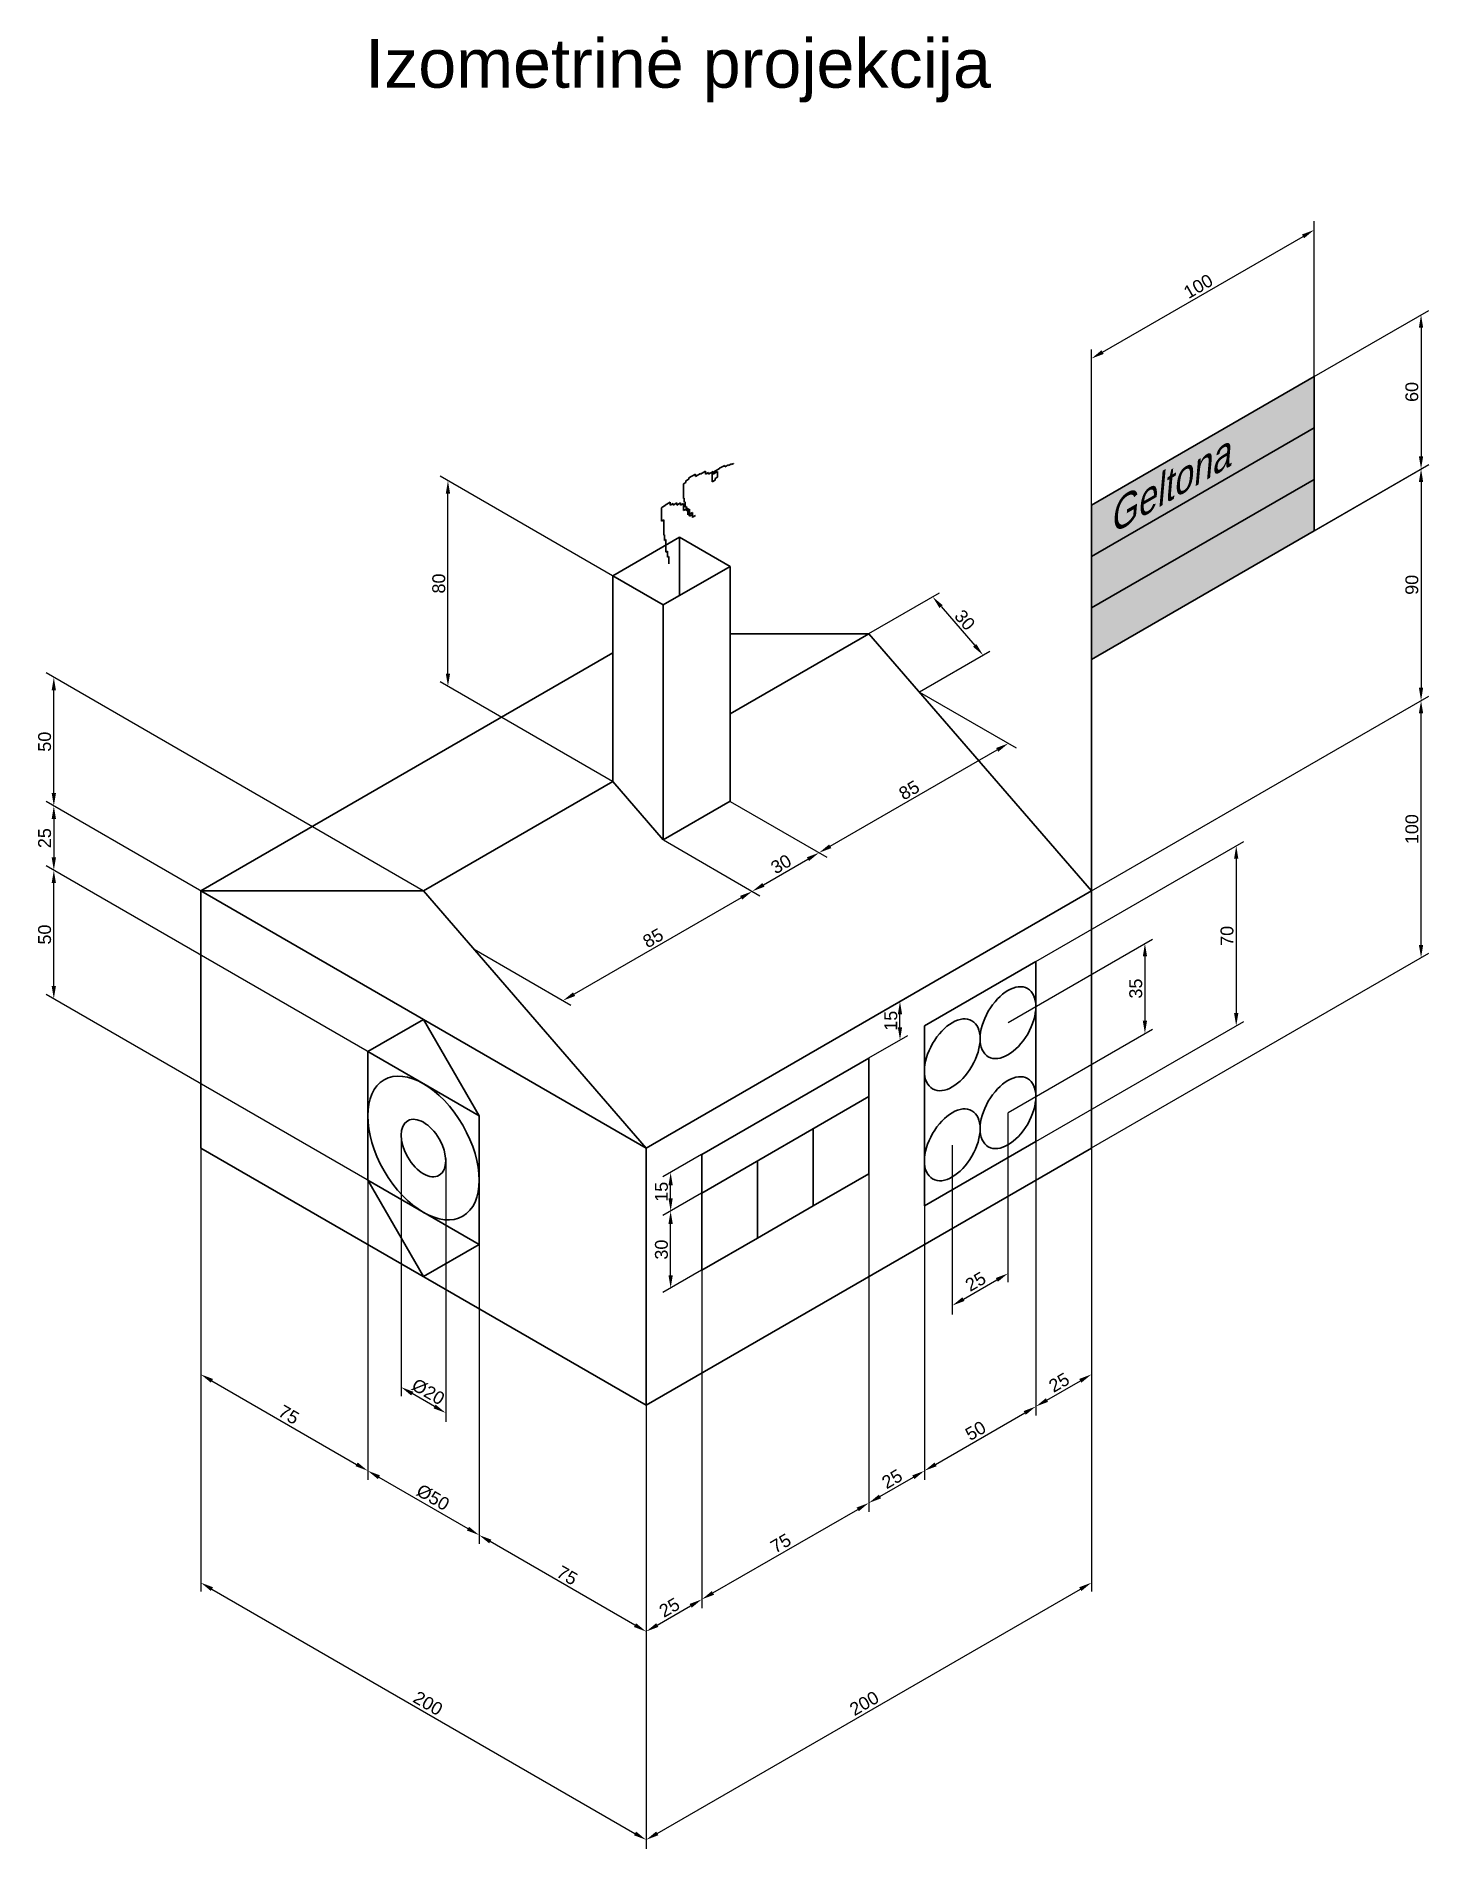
# Model space of a CAD drawing. Header units: millimetres. Extents: x -237 to 304, y -172 to 532.
import ezdxf

# ---------------------------------------------------------------- set-up
doc = ezdxf.new("R2010")
doc.units = ezdxf.units.MM
doc.layers.add('Matmenys', color=141, linetype='Continuous')
doc.layers.add('Pagrindinis', color=7, linetype='Continuous', lineweight=30)
doc.styles.get("Standard").update_dxf_attribs({"font": 'arial.ttf'})
doc.styles.add('Vėliava', font='arial.ttf', dxfattribs={"oblique": 35})
doc.dimstyles.get("Standard").update_dxf_attribs({"dimtxt": 5, "dimasz": 5, "dimexe": 3, "dimexo": 0.0625, "dimgap": 1, "dimtad": 1, "dimtoh": 1, "dimdec": 0, "dimzin": 0, "dimdsep": 46, "dimtxsty": 'Standard', "dimcen": 0.09, "dimadec": 0, "dimazin": 0, "dimtfac": 1, "dimtdec": 0, "dimtofl": 0, "dimtmove": 0, "dimatfit": 3, "dimfxl": 1, "dimtolj": 1, "dimtzin": 0, "dimarcsym": 0})

# ---------------------------------------------------------------- blocks, each defined once
blk = doc.blocks.new('*D3')
at = {"layer": 'Defpoints', "color": 0, "transparency": 16777216}
for p in [(-173.21, 100), (0, 0), (0, -169)]:
    blk.add_point(p, dxfattribs=at)
at = {"layer": 'Matmenys', "color": 0, "lineweight": -2, "transparency": 16777216}
for p, q in [((-173.21, 99.93), (-173.21, -72.46)), ((0, -0.07), (0, -172.46)), ((-168.87, -71.5), (-4.33, -166.5))]:
    blk.add_line(p, q, dxfattribs=at)
at = {"layer": 'Matmenys', "color": 0, "transparency": 16777216}
for points in [[(-168.46, -70.78), (-169.29, -72.22), (-173.21, -69)], [(-3.91, -165.78), (-4.75, -167.22), (0, -169)]]:
    blk.add_solid(points, dxfattribs=at)
at = {"layer": 'Matmenys', "color": 0, "transparency": 16777216, "insert": (-84.83, -115.92), "char_height": 5, "attachment_point": 5, "rotation": 330}
blk.add_mtext('\\A1;200', dxfattribs=at)
blk = doc.blocks.new('*D4')
at = {"layer": 'Defpoints', "color": 0, "transparency": 16777216}
for p in [(-173.21, 100), (-108.25, 62.5), (-108.25, -25.5)]:
    blk.add_point(p, dxfattribs=at)
at = {"layer": 'Matmenys', "color": 0, "lineweight": -2, "transparency": 16777216}
for p, q in [((-173.21, 99.93), (-173.21, 8.54)), ((-108.25, 62.43), (-108.25, -28.96)), ((-168.87, 9.5), (-112.58, -23))]:
    blk.add_line(p, q, dxfattribs=at)
at = {"layer": 'Matmenys', "color": 0, "transparency": 16777216}
for points in [[(-168.46, 10.22), (-169.29, 8.78), (-173.21, 12)], [(-112.17, -22.28), (-113, -23.72), (-108.25, -25.5)]]:
    blk.add_solid(points, dxfattribs=at)
at = {"layer": 'Matmenys', "color": 0, "transparency": 16777216, "insert": (-138.96, -3.68), "char_height": 5, "attachment_point": 5, "rotation": 330}
blk.add_mtext('\\A1;75', dxfattribs=at)
blk = doc.blocks.new('*D5')
at = {"layer": 'Defpoints', "color": 0, "transparency": 16777216}
for p in [(-64.95, 37.5), (0, 0), (-64.95, -50.5)]:
    blk.add_point(p, dxfattribs=at)
at = {"layer": 'Matmenys', "color": 0, "lineweight": -2, "transparency": 16777216}
for p, q in [((-64.95, 37.43), (-64.95, -53.96)), ((0, -0.07), (0, -91.46)), ((-4.33, -85.5), (-60.62, -53))]:
    blk.add_line(p, q, dxfattribs=at)
at = {"layer": 'Matmenys', "color": 0, "transparency": 16777216}
for points in [[(-60.21, -52.28), (-61.04, -53.72), (-64.95, -50.5)], [(-3.91, -84.78), (-4.75, -86.22), (0, -88)]]:
    blk.add_solid(points, dxfattribs=at)
at = {"layer": 'Matmenys', "color": 0, "transparency": 16777216, "insert": (-30.7, -66.18), "char_height": 5, "attachment_point": 5, "rotation": 330}
blk.add_mtext('\\A1;75', dxfattribs=at)
blk = doc.blocks.new('*D6')
at = {"layer": 'Defpoints', "color": 0, "transparency": 16777216}
for p in [(-108.25, 87.5), (-64.95, 62.5), (-64.95, -50.5)]:
    blk.add_point(p, dxfattribs=at)
at = {"layer": 'Matmenys', "color": 0, "lineweight": -2, "transparency": 16777216}
for p, q in [((-108.25, 87.43), (-108.25, -28.96)), ((-64.95, 62.43), (-64.95, -53.96)), ((-103.92, -28), (-69.28, -48))]:
    blk.add_line(p, q, dxfattribs=at)
at = {"layer": 'Matmenys', "color": 0, "transparency": 16777216}
for points in [[(-103.51, -27.28), (-104.34, -28.72), (-108.25, -25.5)], [(-68.87, -47.28), (-69.7, -48.72), (-64.95, -50.5)]]:
    blk.add_solid(points, dxfattribs=at)
at = {"layer": 'Matmenys', "color": 0, "transparency": 16777216, "insert": (-82.91, -35.87), "char_height": 5, "attachment_point": 5, "rotation": 330}
blk.add_mtext('\\A1;%%C50', dxfattribs=at)
blk = doc.blocks.new('*D8')
at = {"layer": 'Defpoints', "color": 0, "transparency": 16777216}
for p in [(-95.26, 106), (-77.94, 96), (-95.26, 7)]:
    blk.add_point(p, dxfattribs=at)
at = {"layer": 'Matmenys', "color": 0, "lineweight": -2, "transparency": 16777216}
for p, q in [((-95.26, 105.93), (-95.26, 3.54)), ((-77.94, 95.93), (-77.94, -6.46)), ((-82.27, -0.5), (-90.93, 4.5))]:
    blk.add_line(p, q, dxfattribs=at)
at = {"layer": 'Matmenys', "color": 0, "transparency": 16777216}
for points in [[(-90.52, 5.22), (-91.35, 3.78), (-95.26, 7)], [(-81.86, 0.22), (-82.69, -1.22), (-77.94, -3)]]:
    blk.add_solid(points, dxfattribs=at)
at = {"layer": 'Matmenys', "color": 0, "transparency": 16777216, "insert": (-84.76, 5.2), "char_height": 5, "attachment_point": 5, "rotation": 330}
blk.add_mtext('\\A1;%%C20', dxfattribs=at)
blk = doc.blocks.new('*D9')
at = {"layer": 'Defpoints', "color": 0, "transparency": 16777216}
for p in [(-230.36, 283), (-86.6, 200), (-86.6, 150)]:
    blk.add_point(p, dxfattribs=at)
at = {"layer": 'Matmenys', "color": 0, "lineweight": -2, "transparency": 16777216}
for p, q in [((-86.67, 200.04), (-233.36, 284.73)), ((-230.36, 238), (-230.36, 278)), ((-86.67, 150.04), (-233.36, 234.73))]:
    blk.add_line(p, q, dxfattribs=at)
at = {"layer": 'Matmenys', "color": 0, "transparency": 16777216}
for points in [[(-231.2, 278), (-229.53, 278), (-230.36, 283)], [(-231.2, 238), (-229.53, 238), (-230.36, 233)]]:
    blk.add_solid(points, dxfattribs=at)
at = {"layer": 'Matmenys', "color": 0, "transparency": 16777216, "insert": (-233.92, 258), "char_height": 5, "attachment_point": 5, "rotation": 90}
blk.add_mtext('\\A1;50', dxfattribs=at)
blk = doc.blocks.new('*D10')
at = {"layer": 'Defpoints', "color": 0, "transparency": 16777216}
for p in [(-230.36, 208), (-86.6, 150), (-86.6, 125)]:
    blk.add_point(p, dxfattribs=at)
at = {"layer": 'Matmenys', "color": 0, "lineweight": -2, "transparency": 16777216}
for p, q in [((-86.67, 150.04), (-233.36, 234.73)), ((-230.36, 228), (-230.36, 213)), ((-86.67, 125.04), (-233.36, 209.73))]:
    blk.add_line(p, q, dxfattribs=at)
at = {"layer": 'Matmenys', "color": 0, "transparency": 16777216}
for points in [[(-231.2, 228), (-229.53, 228), (-230.36, 233)], [(-231.2, 213), (-229.53, 213), (-230.36, 208)]]:
    blk.add_solid(points, dxfattribs=at)
at = {"layer": 'Matmenys', "color": 0, "transparency": 16777216, "insert": (-233.92, 220.5), "char_height": 5, "attachment_point": 5, "rotation": 90}
blk.add_mtext('\\A1;25', dxfattribs=at)
blk = doc.blocks.new('*D11')
at = {"layer": 'Defpoints', "color": 0, "transparency": 16777216}
for p in [(-230.36, 208), (-86.6, 125), (-86.6, 75)]:
    blk.add_point(p, dxfattribs=at)
at = {"layer": 'Matmenys', "color": 0, "lineweight": -2, "transparency": 16777216}
for p, q in [((-86.67, 125.04), (-233.36, 209.73)), ((-230.36, 163), (-230.36, 203)), ((-86.67, 75.04), (-233.36, 159.73))]:
    blk.add_line(p, q, dxfattribs=at)
at = {"layer": 'Matmenys', "color": 0, "transparency": 16777216}
for points in [[(-231.2, 203), (-229.53, 203), (-230.36, 208)], [(-231.2, 163), (-229.53, 163), (-230.36, 158)]]:
    blk.add_solid(points, dxfattribs=at)
at = {"layer": 'Matmenys', "color": 0, "transparency": 16777216, "insert": (-233.92, 183), "char_height": 5, "attachment_point": 5, "rotation": 90}
blk.add_mtext('\\A1;50', dxfattribs=at)
blk = doc.blocks.new('*D12')
at = {"layer": 'Defpoints', "color": 0, "transparency": 16777216}
for p in [(-77.08, 359.5), (-12.99, 322.5), (-12.99, 242.5)]:
    blk.add_point(p, dxfattribs=at)
at = {"layer": 'Matmenys', "color": 0, "lineweight": -2, "transparency": 16777216}
for p, q in [((-13.05, 322.54), (-80.08, 361.23)), ((-77.08, 284.5), (-77.08, 354.5)), ((-13.05, 242.54), (-80.08, 281.23))]:
    blk.add_line(p, q, dxfattribs=at)
at = {"layer": 'Matmenys', "color": 0, "transparency": 16777216}
for points in [[(-77.91, 354.5), (-76.24, 354.5), (-77.08, 359.5)], [(-77.91, 284.5), (-76.24, 284.5), (-77.08, 279.5)]]:
    blk.add_solid(points, dxfattribs=at)
at = {"layer": 'Matmenys', "color": 0, "transparency": 16777216, "insert": (-80.63, 319.5), "char_height": 5, "attachment_point": 5, "rotation": 90}
blk.add_mtext('\\A1;80', dxfattribs=at)
blk = doc.blocks.new('*D13')
at = {"layer": 'Defpoints', "color": 0, "transparency": 16777216}
for p in [(6.65, 219.82), (-66.96, 177.32), (-32.34, 157.33)]:
    blk.add_point(p, dxfattribs=at)
at = {"layer": 'Matmenys', "color": 0, "lineweight": -2, "transparency": 16777216}
for p, q in [((6.71, 219.79), (44.28, 198.1)), ((36.95, 197.33), (-28.01, 159.83)), ((-66.9, 177.29), (-29.34, 155.6))]:
    blk.add_line(p, q, dxfattribs=at)
at = {"layer": 'Matmenys', "color": 0, "transparency": 16777216}
for points in [[(36.53, 198.05), (37.36, 196.61), (41.28, 199.83)], [(-28.42, 160.55), (-27.59, 159.11), (-32.34, 157.33)]]:
    blk.add_solid(points, dxfattribs=at)
at = {"layer": 'Matmenys', "color": 0, "transparency": 16777216, "insert": (2.69, 181.66), "char_height": 5, "attachment_point": 5, "rotation": 30}
blk.add_mtext('\\A1;85', dxfattribs=at)
blk = doc.blocks.new('*D14')
at = {"layer": 'Defpoints', "color": 0, "transparency": 16777216}
for p in [(32.63, 234.82), (6.65, 219.82), (67.26, 214.83)]:
    blk.add_point(p, dxfattribs=at)
at = {"layer": 'Matmenys', "color": 0, "lineweight": -2, "transparency": 16777216}
for p, q in [((32.69, 234.79), (70.26, 213.1)), ((6.71, 219.79), (44.28, 198.1)), ((45.61, 202.33), (62.93, 212.33))]:
    blk.add_line(p, q, dxfattribs=at)
at = {"layer": 'Matmenys', "color": 0, "transparency": 16777216}
for points in [[(62.51, 213.05), (63.34, 211.61), (67.26, 214.83)], [(45.19, 203.05), (46.02, 201.61), (41.28, 199.83)]]:
    blk.add_solid(points, dxfattribs=at)
at = {"layer": 'Matmenys', "color": 0, "transparency": 16777216, "insert": (52.49, 210.41), "char_height": 5, "attachment_point": 5, "rotation": 30}
blk.add_mtext('\\A1;30', dxfattribs=at)
blk = doc.blocks.new('*D15')
at = {"layer": 'Defpoints', "color": 0, "transparency": 16777216}
for p in [(106.24, 277.32), (140.87, 257.33), (32.63, 234.82)]:
    blk.add_point(p, dxfattribs=at)
at = {"layer": 'Matmenys', "color": 0, "lineweight": -2, "transparency": 16777216}
for p, q in [((106.3, 277.29), (143.87, 255.6)), ((71.59, 217.33), (136.54, 254.83)), ((32.69, 234.79), (70.26, 213.1))]:
    blk.add_line(p, q, dxfattribs=at)
at = {"layer": 'Matmenys', "color": 0, "transparency": 16777216}
for points in [[(136.12, 255.55), (136.96, 254.11), (140.87, 257.33)], [(71.17, 218.05), (72, 216.61), (67.26, 214.83)]]:
    blk.add_solid(points, dxfattribs=at)
at = {"layer": 'Matmenys', "color": 0, "transparency": 16777216, "insert": (102.29, 239.16), "char_height": 5, "attachment_point": 5, "rotation": 30}
blk.add_mtext('\\A1;85', dxfattribs=at)
blk = doc.blocks.new('*D16')
at = {"layer": 'Defpoints', "color": 0, "transparency": 16777216}
for p in [(86.6, 300), (131.07, 291.66), (106.24, 277.32)]:
    blk.add_point(p, dxfattribs=at)
at = {"layer": 'Matmenys', "color": 0, "lineweight": -2, "transparency": 16777216}
for p, q in [((86.66, 300.03), (114.07, 315.86)), ((114.7, 310.55), (127.79, 295.44)), ((106.3, 277.35), (133.71, 293.18))]:
    blk.add_line(p, q, dxfattribs=at)
at = {"layer": 'Matmenys', "color": 0, "transparency": 16777216}
for points in [[(115.33, 311.1), (114.07, 310.01), (111.43, 314.33)], [(128.42, 295.98), (127.17, 294.89), (131.07, 291.66)]]:
    blk.add_solid(points, dxfattribs=at)
at = {"layer": 'Matmenys', "color": 0, "transparency": 16777216, "insert": (123.94, 305.32), "char_height": 5, "attachment_point": 5, "rotation": 310.89339}
blk.add_mtext('\\A1;30', dxfattribs=at)
blk = doc.blocks.new('*D17')
at = {"layer": 'Defpoints', "color": 0, "transparency": 16777216}
for p in [(259.81, 457), (259.81, 400), (173.21, 350)]:
    blk.add_point(p, dxfattribs=at)
at = {"layer": 'Matmenys', "color": 0, "lineweight": -2, "transparency": 16777216}
for p, q in [((259.81, 400.07), (259.81, 460.46)), ((177.54, 409.5), (255.48, 454.5)), ((173.21, 350.07), (173.21, 410.46))]:
    blk.add_line(p, q, dxfattribs=at)
at = {"layer": 'Matmenys', "color": 0, "transparency": 16777216}
for points in [[(255.06, 455.22), (255.89, 453.78), (259.81, 457)], [(177.12, 410.22), (177.95, 408.78), (173.21, 407)]]:
    blk.add_solid(points, dxfattribs=at)
at = {"layer": 'Matmenys', "color": 0, "transparency": 16777216, "insert": (214.73, 435.08), "char_height": 5, "attachment_point": 5, "rotation": 30}
blk.add_mtext('\\A1;100', dxfattribs=at)
blk = doc.blocks.new('*D18')
at = {"layer": 'Defpoints', "color": 0, "transparency": 16777216}
for p in [(259.81, 400), (301.38, 364), (259.81, 340)]:
    blk.add_point(p, dxfattribs=at)
at = {"layer": 'Matmenys', "color": 0, "lineweight": -2, "transparency": 16777216}
for p, q in [((259.87, 400.04), (304.38, 425.73)), ((301.38, 419), (301.38, 369)), ((259.87, 340.04), (304.38, 365.73))]:
    blk.add_line(p, q, dxfattribs=at)
at = {"layer": 'Matmenys', "color": 0, "transparency": 16777216}
for points in [[(300.54, 419), (302.21, 419), (301.38, 424)], [(300.54, 369), (302.21, 369), (301.38, 364)]]:
    blk.add_solid(points, dxfattribs=at)
at = {"layer": 'Matmenys', "color": 0, "transparency": 16777216, "insert": (297.82, 394), "char_height": 5, "attachment_point": 5, "rotation": 90}
blk.add_mtext('\\A1;60', dxfattribs=at)
blk = doc.blocks.new('*D19')
at = {"layer": 'Defpoints', "color": 0, "transparency": 16777216}
for p in [(173.21, 290), (301.38, 274), (173.21, 200)]:
    blk.add_point(p, dxfattribs=at)
at = {"layer": 'Matmenys', "color": 0, "lineweight": -2, "transparency": 16777216}
for p, q in [((173.27, 290.04), (304.38, 365.73)), ((301.38, 359), (301.38, 279)), ((173.27, 200.04), (304.38, 275.73))]:
    blk.add_line(p, q, dxfattribs=at)
at = {"layer": 'Matmenys', "color": 0, "transparency": 16777216}
for points in [[(300.54, 359), (302.21, 359), (301.38, 364)], [(300.54, 279), (302.21, 279), (301.38, 274)]]:
    blk.add_solid(points, dxfattribs=at)
at = {"layer": 'Matmenys', "color": 0, "transparency": 16777216, "insert": (297.82, 319), "char_height": 5, "attachment_point": 5, "rotation": 90}
blk.add_mtext('\\A1;90', dxfattribs=at)
blk = doc.blocks.new('*D20')
at = {"layer": 'Defpoints', "color": 0, "transparency": 16777216}
for p in [(301.38, 274), (173.21, 200), (173.21, 100)]:
    blk.add_point(p, dxfattribs=at)
at = {"layer": 'Matmenys', "color": 0, "lineweight": -2, "transparency": 16777216}
for p, q in [((173.27, 200.04), (304.38, 275.73)), ((301.38, 179), (301.38, 269)), ((173.27, 100.04), (304.38, 175.73))]:
    blk.add_line(p, q, dxfattribs=at)
at = {"layer": 'Matmenys', "color": 0, "transparency": 16777216}
for points in [[(300.54, 269), (302.21, 269), (301.38, 274)], [(300.54, 179), (302.21, 179), (301.38, 174)]]:
    blk.add_solid(points, dxfattribs=at)
at = {"layer": 'Matmenys', "color": 0, "transparency": 16777216, "insert": (297.82, 224), "char_height": 5, "attachment_point": 5, "rotation": 90}
blk.add_mtext('\\A1;100', dxfattribs=at)
blk = doc.blocks.new('*D21')
at = {"layer": 'Defpoints', "color": 0, "transparency": 16777216}
for p in [(151.55, 172.5), (229.5, 147.5), (151.55, 102.5)]:
    blk.add_point(p, dxfattribs=at)
at = {"layer": 'Matmenys', "color": 0, "lineweight": -2, "transparency": 16777216}
for p, q in [((151.62, 172.54), (232.5, 219.23)), ((229.5, 212.5), (229.5, 152.5)), ((151.62, 102.54), (232.5, 149.23))]:
    blk.add_line(p, q, dxfattribs=at)
at = {"layer": 'Matmenys', "color": 0, "transparency": 16777216}
for points in [[(228.66, 212.5), (230.33, 212.5), (229.5, 217.5)], [(228.66, 152.5), (230.33, 152.5), (229.5, 147.5)]]:
    blk.add_solid(points, dxfattribs=at)
at = {"layer": 'Matmenys', "color": 0, "transparency": 16777216, "insert": (225.94, 182.5), "char_height": 5, "attachment_point": 5, "rotation": 90}
blk.add_mtext('\\A1;70', dxfattribs=at)
blk = doc.blocks.new('*D22')
at = {"layer": 'Defpoints', "color": 0, "transparency": 16777216}
for p in [(140.73, 148.75), (193.99, 144.5), (140.73, 113.75)]:
    blk.add_point(p, dxfattribs=at)
at = {"layer": 'Matmenys', "color": 0, "lineweight": -2, "transparency": 16777216}
for p, q in [((140.79, 148.79), (196.99, 181.23)), ((193.99, 174.5), (193.99, 149.5)), ((140.79, 113.79), (196.99, 146.23))]:
    blk.add_line(p, q, dxfattribs=at)
at = {"layer": 'Matmenys', "color": 0, "transparency": 16777216}
for points in [[(193.16, 174.5), (194.82, 174.5), (193.99, 179.5)], [(193.16, 149.5), (194.82, 149.5), (193.99, 144.5)]]:
    blk.add_solid(points, dxfattribs=at)
at = {"layer": 'Matmenys', "color": 0, "transparency": 16777216, "insert": (190.44, 162), "char_height": 5, "attachment_point": 5, "rotation": 90}
blk.add_mtext('\\A1;35', dxfattribs=at)
blk = doc.blocks.new('*D23')
at = {"layer": 'Defpoints', "color": 0, "transparency": 16777216}
for p in [(151.55, 102.5), (108.25, 77.5), (151.55, -0.5)]:
    blk.add_point(p, dxfattribs=at)
at = {"layer": 'Matmenys', "color": 0, "lineweight": -2, "transparency": 16777216}
for p, q in [((151.55, 102.43), (151.55, -3.96)), ((108.25, 77.43), (108.25, -28.96)), ((112.58, -23), (147.22, -3))]:
    blk.add_line(p, q, dxfattribs=at)
at = {"layer": 'Matmenys', "color": 0, "transparency": 16777216}
for points in [[(146.81, -2.28), (147.64, -3.72), (151.55, -0.5)], [(112.17, -22.28), (113, -23.72), (108.25, -25.5)]]:
    blk.add_solid(points, dxfattribs=at)
at = {"layer": 'Matmenys', "color": 0, "transparency": 16777216, "insert": (128.13, -9.92), "char_height": 5, "attachment_point": 5, "rotation": 30}
blk.add_mtext('\\A1;50', dxfattribs=at)
blk = doc.blocks.new('*D24')
at = {"layer": 'Defpoints', "color": 0, "transparency": 16777216}
for p in [(140.73, 113.75), (119.08, 101.25), (140.73, 51.25)]:
    blk.add_point(p, dxfattribs=at)
at = {"layer": 'Matmenys', "color": 0, "lineweight": -2, "transparency": 16777216}
for p, q in [((140.73, 113.68), (140.73, 47.79)), ((119.08, 101.18), (119.08, 35.29)), ((123.41, 41.25), (136.4, 48.75))]:
    blk.add_line(p, q, dxfattribs=at)
at = {"layer": 'Matmenys', "color": 0, "transparency": 16777216}
for points in [[(135.98, 49.47), (136.82, 48.03), (140.73, 51.25)], [(122.99, 41.97), (123.83, 40.53), (119.08, 38.75)]]:
    blk.add_solid(points, dxfattribs=at)
at = {"layer": 'Matmenys', "color": 0, "transparency": 16777216, "insert": (128.13, 48.08), "char_height": 5, "attachment_point": 5, "rotation": 30}
blk.add_mtext('\\A1;25', dxfattribs=at)
blk = doc.blocks.new('*D25')
at = {"layer": 'Defpoints', "color": 0, "transparency": 16777216}
for p in [(173.21, 100), (0, 0), (173.21, -69)]:
    blk.add_point(p, dxfattribs=at)
at = {"layer": 'Matmenys', "color": 0, "lineweight": -2, "transparency": 16777216}
for p, q in [((173.21, 99.93), (173.21, -72.46)), ((0, -0.07), (0, -172.46)), ((4.33, -166.5), (168.87, -71.5))]:
    blk.add_line(p, q, dxfattribs=at)
at = {"layer": 'Matmenys', "color": 0, "transparency": 16777216}
for points in [[(168.46, -70.78), (169.29, -72.22), (173.21, -69)], [(3.91, -165.78), (4.75, -167.22), (0, -169)]]:
    blk.add_solid(points, dxfattribs=at)
at = {"layer": 'Matmenys', "color": 0, "transparency": 16777216, "insert": (84.83, -115.92), "char_height": 5, "attachment_point": 5, "rotation": 30}
blk.add_mtext('\\A1;200', dxfattribs=at)
blk = doc.blocks.new('*D26')
at = {"layer": 'Defpoints', "color": 0, "transparency": 16777216}
for p in [(21.65, 12.5), (0, 0), (21.65, -75.5)]:
    blk.add_point(p, dxfattribs=at)
at = {"layer": 'Matmenys', "color": 0, "lineweight": -2, "transparency": 16777216}
for p, q in [((21.65, 12.43), (21.65, -78.96)), ((0, -0.07), (0, -91.46)), ((4.33, -85.5), (17.32, -78))]:
    blk.add_line(p, q, dxfattribs=at)
at = {"layer": 'Matmenys', "color": 0, "transparency": 16777216}
for points in [[(16.9, -77.28), (17.74, -78.72), (21.65, -75.5)], [(3.91, -84.78), (4.75, -86.22), (0, -88)]]:
    blk.add_solid(points, dxfattribs=at)
at = {"layer": 'Matmenys', "color": 0, "transparency": 16777216, "insert": (9.05, -78.67), "char_height": 5, "attachment_point": 5, "rotation": 30}
blk.add_mtext('\\A1;25', dxfattribs=at)
blk = doc.blocks.new('*D27')
at = {"layer": 'Defpoints', "color": 0, "transparency": 16777216}
for p in [(86.6, 90), (21.65, 52.5), (86.6, -38)]:
    blk.add_point(p, dxfattribs=at)
at = {"layer": 'Matmenys', "color": 0, "lineweight": -2, "transparency": 16777216}
for p, q in [((86.6, 89.93), (86.6, -41.46)), ((21.65, 52.43), (21.65, -78.96)), ((25.98, -73), (82.27, -40.5))]:
    blk.add_line(p, q, dxfattribs=at)
at = {"layer": 'Matmenys', "color": 0, "transparency": 16777216}
for points in [[(81.86, -39.78), (82.69, -41.22), (86.6, -38)], [(25.56, -72.28), (26.4, -73.72), (21.65, -75.5)]]:
    blk.add_solid(points, dxfattribs=at)
at = {"layer": 'Matmenys', "color": 0, "transparency": 16777216, "insert": (52.36, -53.68), "char_height": 5, "attachment_point": 5, "rotation": 30}
blk.add_mtext('\\A1;75', dxfattribs=at)
blk = doc.blocks.new('*D28')
at = {"layer": 'Defpoints', "color": 0, "transparency": 16777216}
for p in [(108.25, 102.5), (86.6, 90), (108.25, -25.5)]:
    blk.add_point(p, dxfattribs=at)
at = {"layer": 'Matmenys', "color": 0, "lineweight": -2, "transparency": 16777216}
for p, q in [((108.25, 102.43), (108.25, -28.96)), ((86.6, 89.93), (86.6, -41.46)), ((90.93, -35.5), (103.92, -28))]:
    blk.add_line(p, q, dxfattribs=at)
at = {"layer": 'Matmenys', "color": 0, "transparency": 16777216}
for points in [[(103.51, -27.28), (104.34, -28.72), (108.25, -25.5)], [(90.52, -34.78), (91.35, -36.22), (86.6, -38)]]:
    blk.add_solid(points, dxfattribs=at)
at = {"layer": 'Matmenys', "color": 0, "transparency": 16777216, "insert": (95.65, -28.67), "char_height": 5, "attachment_point": 5, "rotation": 30}
blk.add_mtext('\\A1;25', dxfattribs=at)
blk = doc.blocks.new('*D29')
at = {"layer": 'Defpoints', "color": 0, "transparency": 16777216}
for p in [(173.21, 100), (151.55, 87.5), (173.21, 12)]:
    blk.add_point(p, dxfattribs=at)
at = {"layer": 'Matmenys', "color": 0, "lineweight": -2, "transparency": 16777216}
for p, q in [((173.21, 99.93), (173.21, 8.54)), ((151.55, 87.43), (151.55, -3.96)), ((155.88, 2), (168.87, 9.5))]:
    blk.add_line(p, q, dxfattribs=at)
at = {"layer": 'Matmenys', "color": 0, "transparency": 16777216}
for points in [[(168.46, 10.22), (169.29, 8.78), (173.21, 12)], [(155.47, 2.72), (156.3, 1.28), (151.55, -0.5)]]:
    blk.add_solid(points, dxfattribs=at)
at = {"layer": 'Matmenys', "color": 0, "transparency": 16777216, "insert": (160.6, 8.83), "char_height": 5, "attachment_point": 5, "rotation": 30}
blk.add_mtext('\\A1;25', dxfattribs=at)
blk = doc.blocks.new('*D30')
at = {"layer": 'Defpoints', "color": 0, "transparency": 16777216}
for p in [(21.65, 82.5), (9.53, 75.5), (21.65, 52.5)]:
    blk.add_point(p, dxfattribs=at)
at = {"layer": 'Matmenys', "color": 0, "lineweight": -2, "transparency": 16777216}
for p, q in [((21.59, 82.46), (6.53, 73.77)), ((9.53, 50.5), (9.53, 70.5)), ((21.59, 52.46), (6.53, 43.77))]:
    blk.add_line(p, q, dxfattribs=at)
at = {"layer": 'Matmenys', "color": 0, "transparency": 16777216}
for points in [[(8.69, 70.5), (10.36, 70.5), (9.53, 75.5)], [(8.69, 50.5), (10.36, 50.5), (9.53, 45.5)]]:
    blk.add_solid(points, dxfattribs=at)
at = {"layer": 'Matmenys', "color": 0, "transparency": 16777216, "insert": (5.97, 60.5), "char_height": 5, "attachment_point": 5, "rotation": 90}
blk.add_mtext('\\A1;30', dxfattribs=at)
blk = doc.blocks.new('*D31')
at = {"layer": 'Defpoints', "color": 0, "transparency": 16777216}
for p in [(21.65, 97.5), (9.53, 90.5), (21.65, 82.5)]:
    blk.add_point(p, dxfattribs=at)
at = {"layer": 'Matmenys', "color": 0, "lineweight": -2, "transparency": 16777216}
for p, q in [((21.59, 97.46), (6.53, 88.77)), ((9.53, 80.5), (9.53, 85.5)), ((21.59, 82.46), (6.53, 73.77))]:
    blk.add_line(p, q, dxfattribs=at)
at = {"layer": 'Matmenys', "color": 0, "transparency": 16777216}
for points in [[(8.69, 85.5), (10.36, 85.5), (9.53, 90.5)], [(8.69, 80.5), (10.36, 80.5), (9.53, 75.5)]]:
    blk.add_solid(points, dxfattribs=at)
at = {"layer": 'Matmenys', "color": 0, "transparency": 16777216, "insert": (5.97, 83), "char_height": 5, "attachment_point": 5, "rotation": 90}
blk.add_mtext('\\A1;15', dxfattribs=at)
blk = doc.blocks.new('*D32')
at = {"layer": 'Defpoints', "color": 0, "transparency": 16777216}
for p in [(98.73, 157), (86.6, 150), (86.6, 135)]:
    blk.add_point(p, dxfattribs=at)
at = {"layer": 'Matmenys', "color": 0, "lineweight": -2, "transparency": 16777216}
for p, q in [((86.67, 150.04), (101.73, 158.73)), ((98.73, 147), (98.73, 152)), ((86.67, 135.04), (101.73, 143.73))]:
    blk.add_line(p, q, dxfattribs=at)
at = {"layer": 'Matmenys', "color": 0, "transparency": 16777216}
for points in [[(97.89, 152), (99.56, 152), (98.73, 157)], [(97.89, 147), (99.56, 147), (98.73, 142)]]:
    blk.add_solid(points, dxfattribs=at)
at = {"layer": 'Matmenys', "color": 0, "transparency": 16777216, "insert": (95.17, 149.5), "char_height": 5, "attachment_point": 5, "rotation": 90}
blk.add_mtext('\\A1;15', dxfattribs=at)

msp = doc.modelspace()

# ---------------------------------------------------------------- hatches: boundary and pattern name
at = {"layer": 'Pagrindinis', "true_color": 0xfdb913}
h = msp.add_hatch(color=40, dxfattribs=at)
h.dxf.hatch_style = 1
h.paths.add_polyline_path([(259.81, 380), (259.81, 400), (173.21, 350), (173.21, 330)])
at = {"layer": 'Pagrindinis', "true_color": 0x006a44}
h = msp.add_hatch(color=116, dxfattribs=at)
h.dxf.hatch_style = 1
h.paths.add_polyline_path([(259.81, 360), (259.81, 380), (173.21, 330), (173.21, 310)])
at = {"layer": 'Pagrindinis', "true_color": 0xc1272d}
h = msp.add_hatch(color=242, dxfattribs=at)
h.dxf.hatch_style = 1
h.paths.add_polyline_path([(259.81, 340), (259.81, 360), (173.21, 310), (173.21, 290)])

# ---------------------------------------------------------------- linework, layer by layer
at = {"layer": 'Pagrindinis'}
for p, q in [((173.21, 350), (259.81, 400)), ((259.81, 400), (259.81, 340)), ((259.81, 380), (173.21, 330)), ((15.42, 359.45), (16.56, 360.11)), ((15.42, 358.8), (15.42, 359.45)), ((16.56, 360.59), (19.14, 362.08)), ((16.56, 360.11), (16.56, 360.59)), ((19.14, 361.16), (21.14, 362.32)), ((19.14, 362.08), (19.14, 361.16)), ((21.14, 362.02), (23.14, 363.18)), ((21.14, 362.32), (21.14, 362.02)), ((23.14, 363.18), (23.14, 362.02)), ((23.14, 362.02), (24.29, 362.68)), ((24.29, 362.02), (26.01, 363.01)), ((24.29, 362.68), (24.29, 362.02)), ((25.72, 362.55), (26.29, 362.88)), ((25.72, 359.07), (25.72, 362.55)), ((26.86, 359.73), (25.72, 359.07)), ((26.01, 363.01), (26.01, 362.02)), ((26.01, 362.02), (27.72, 363.01)), ((26.29, 362.88), (28.58, 364.2)), ((27.72, 360.88), (26.86, 360.38)), ((26.86, 360.38), (26.86, 359.73)), ((27.72, 363.01), (27.72, 360.88)), ((28.58, 364.31), (30.58, 365.46)), ((28.58, 364.2), (28.58, 364.31)), ((30.58, 364.88), (32.01, 365.7)), ((30.58, 365.46), (30.58, 364.88)), ((32.01, 365.45), (33.16, 366.11)), ((32.01, 365.7), (32.01, 365.45)), ((33.16, 365.74), (34.02, 366.23)), ((33.16, 366.11), (33.16, 365.74)), ((34.02, 366.23), (34.02, 366.02)), ((259.81, 360), (173.21, 310)), ((14.56, 358.3), (15.42, 358.8)), ((14.56, 352.58), (14.56, 358.3)), ((14.85, 352.75), (14.56, 352.58)), ((14.85, 351.15), (14.85, 352.75)), ((5.98, 348.99), (6.26, 349.15)), ((5.98, 343.72), (5.98, 348.99)), ((6.26, 349.15), (7.41, 349.81)), ((7.41, 350.01), (9.41, 351.16)), ((7.41, 349.81), (7.41, 350.01)), ((9.41, 351.16), (9.41, 350.01)), ((9.41, 350.01), (10.56, 350.67)), ((10.56, 350.01), (11.99, 350.83)), ((10.56, 350.67), (10.56, 350.01)), ((11.99, 350.83), (11.99, 350.01)), ((11.99, 350.01), (13.42, 350.83)), ((13.42, 350.83), (13.42, 350.01)), ((13.42, 350.01), (14.56, 350.67)), ((14.56, 350.67), (14.56, 347.87)), ((14.56, 347.87), (16.28, 348.86)), ((15.13, 351.32), (14.85, 351.15)), ((15.13, 349.15), (15.13, 351.32)), ((15.71, 349.48), (15.13, 349.15)), ((15.71, 347.72), (15.71, 349.48)), ((16.85, 348.38), (15.71, 347.72)), ((16.28, 348.86), (16.28, 346.16)), ((16.28, 346.16), (17.99, 347.15)), ((16.85, 345.72), (16.85, 348.38)), ((17.99, 346.38), (16.85, 345.72)), ((17.99, 347.15), (17.99, 345.34)), ((17.99, 345.15), (17.99, 346.38)), ((17.99, 345.34), (19.14, 346.01)), ((19.14, 346.01), (17.99, 345.34)), ((17.99, 345.34), (17.99, 345.15)), ((173.21, 290), (173.21, 350)), ((6.84, 344.21), (5.98, 343.72)), ((6.84, 338.28), (6.84, 344.21)), ((7.12, 338.45), (6.84, 338.28)), ((7.12, 336.28), (7.12, 338.45)), ((259.81, 340), (173.21, 290)), ((-12.99, 322.5), (12.99, 337.5)), ((7.69, 336.61), (7.12, 336.28)), ((7.69, 331.71), (7.69, 336.61)), ((8.27, 332.04), (7.69, 331.71)), ((8.27, 329.7), (8.27, 332.04)), ((12.99, 337.5), (12.99, 314.82)), ((32.63, 326.16), (12.99, 337.5)), ((6.65, 311.16), (32.63, 326.16)), ((8.84, 330.04), (8.27, 329.7)), ((8.84, 327.13), (8.84, 330.04)), ((32.63, 234.82), (32.63, 326.16)), ((-12.99, 242.5), (-12.99, 322.5)), ((-12.99, 322.5), (6.65, 311.16)), ((6.65, 219.82), (6.65, 311.16)), ((32.63, 300), (86.6, 300)), ((32.63, 268.84), (86.6, 300)), ((86.6, 300), (173.21, 200)), ((-173.21, 200), (-12.99, 292.5)), ((173.21, 200), (173.21, 290)), ((-86.6, 200), (-12.99, 242.5)), ((-12.99, 242.5), (6.65, 219.82)), ((6.65, 219.82), (32.63, 234.82)), ((0, 100), (-173.21, 200)), ((-173.21, 200), (-173.21, 100)), ((-173.21, 200), (-86.6, 200)), ((-86.6, 200), (0, 100)), ((173.21, 200), (0, 100)), ((173.21, 100), (173.21, 200)), ((151.55, 172.5), (108.25, 147.5)), ((151.55, 102.5), (151.55, 172.5)), ((-86.6, 150), (-108.25, 137.5)), ((-64.95, 112.5), (-86.6, 150)), ((108.25, 147.5), (108.25, 77.5)), ((-108.25, 137.5), (-108.25, 87.5)), ((-108.25, 137.5), (-64.95, 112.5)), ((86.6, 135), (21.65, 97.5)), ((86.6, 120), (86.6, 135)), ((21.65, 82.5), (86.6, 120)), ((86.6, 90), (86.6, 120)), ((-64.95, 112.5), (-64.95, 62.5)), ((64.95, 77.5), (64.95, 107.5)), ((0, 0), (-173.21, 100)), ((0, 0), (173.21, 100)), ((0, 0), (0, 100)), ((108.25, 77.5), (151.55, 102.5)), ((21.65, 97.5), (21.65, 82.5)), ((43.3, 65), (43.3, 95)), ((-64.95, 62.5), (-108.25, 87.5)), ((-108.25, 87.5), (-86.6, 50)), ((64.95, 77.5), (86.6, 90)), ((21.65, 82.5), (21.65, 52.5)), ((43.3, 65), (64.95, 77.5)), ((21.65, 52.5), (43.3, 65)), ((-86.6, 50), (-64.95, 62.5))]:
    msp.add_line(p, q, dxfattribs=at)
for centre, major_axis in [((140.73, 148.75), (-7.65, -13.26)), ((119.08, 136.25), (-7.65, -13.26)), ((-86.6, 100), (15.31, -26.52)), ((140.73, 113.75), (-7.65, -13.26)), ((119.08, 101.25), (-7.65, -13.26)), ((-86.6, 100), (6.12, -10.61))]:
    msp.add_ellipse(centre, major_axis=major_axis, ratio=0.57735, dxfattribs=at)

# ---------------------------------------------------------------- texts
msp.add_text('Izometrinė projekcija', height=19, dxfattribs=at).set_placement((-109.27, 512.3))
at = {"layer": 'Pagrindinis', "style": 'Vėliava', "oblique": 35}
msp.add_text('Geltona', height=11, rotation=30, dxfattribs=at).set_placement((181, 338.5))

# ---------------------------------------------------------------- dimensions: what is measured, and where the dimension line sits
at = {"layer": 'Matmenys'}
for p1, p2, distance, picture, middle in [((173.21, 350), (259.81, 400), 49.36, '*D17', (214.73, 435.08)), ((259.81, 400), (259.81, 340), 41.57, '*D18', (297.82, 394)), ((-12.99, 242.5), (-12.99, 322.5), 64.09, '*D12', (-80.63, 319.5)), ((173.21, 290), (173.21, 200), 128.17, '*D19', (297.82, 319)), ((86.6, 300), (106.24, 277.32), 28.15, '*D16', (123.94, 305.32)), ((-86.6, 150), (-86.6, 200), 143.76, '*D9', (-233.92, 258)), ((32.63, 234.82), (106.24, 277.32), -34.63, '*D15', (102.29, 239.16)), ((173.21, 100), (173.21, 200), -128.17, '*D20', (297.82, 224)), ((-86.6, 150), (-86.6, 125), -143.76, '*D10', (-233.92, 220.5)), ((6.65, 219.82), (32.63, 234.82), -34.63, '*D14', (52.49, 210.41)), ((6.65, 219.82), (-66.96, 177.32), 34.63, '*D13', (2.69, 181.66)), ((151.55, 172.5), (151.55, 102.5), 77.94, '*D21', (225.94, 182.5)), ((-86.6, 75), (-86.6, 125), 143.76, '*D11', (-233.92, 183)), ((140.73, 148.75), (140.73, 113.75), 53.26, '*D22', (190.44, 162)), ((86.6, 135), (86.6, 150), -12.12, '*D32', (95.17, 149.5)), ((119.08, 101.25), (140.73, 113.75), -54.13, '*D24', (128.13, 48.08)), ((-173.21, 100), (0, 0), -146.36, '*D3', (-84.83, -115.92)), ((-173.21, 100), (-108.25, 62.5), -76.21, '*D4', (-138.96, -3.68)), ((0, 0), (173.21, 100), -146.36, '*D25', (84.83, -115.92)), ((86.6, 90), (108.25, 102.5), -110.85, '*D28', (95.65, -28.67)), ((108.25, 77.5), (151.55, 102.5), -89.2, '*D23', (128.13, -9.92)), ((151.55, 87.5), (173.21, 100), -76.21, '*D29', (160.6, 8.83)), ((21.65, 82.5), (21.65, 97.5), 12.12, '*D31', (5.97, 83)), ((21.65, 52.5), (86.6, 90), -110.85, '*D27', (52.36, -53.68)), ((21.65, 52.5), (21.65, 82.5), 12.12, '*D30', (5.97, 60.5)), ((0, 0), (-64.95, 37.5), 76.21, '*D5', (-30.7, -66.18)), ((0, 0), (21.65, 12.5), -76.21, '*D26', (9.05, -78.67))]:
    dim = msp.add_aligned_dim(p1=p1, p2=p2, distance=distance, dimstyle='Standard', dxfattribs=at)
    dim.commit()
    dim.dimension.update_dxf_attribs({"geometry": picture, "text_midpoint": middle})
dim = msp.add_aligned_dim(p1=(-77.94, 96), p2=(-95.26, 106), distance=85.74, text='%%C<>', dimstyle='Standard', dxfattribs=at)
dim.commit()
dim.dimension.update_dxf_attribs({"geometry": '*D8', "text_midpoint": (-84.76, 5.2)})
dim = msp.add_linear_dim(base=(-64.95, -50.5), p1=(-108.25, 87.5), p2=(-64.95, 62.5), angle=330, text='%%C<>', dimstyle='Standard', dxfattribs=at)
dim.commit()
dim.dimension.update_dxf_attribs({"geometry": '*D6', "text_midpoint": (-84.76, -39.07), "dimtype": 161})

doc.saveas('drawing.dxf')
